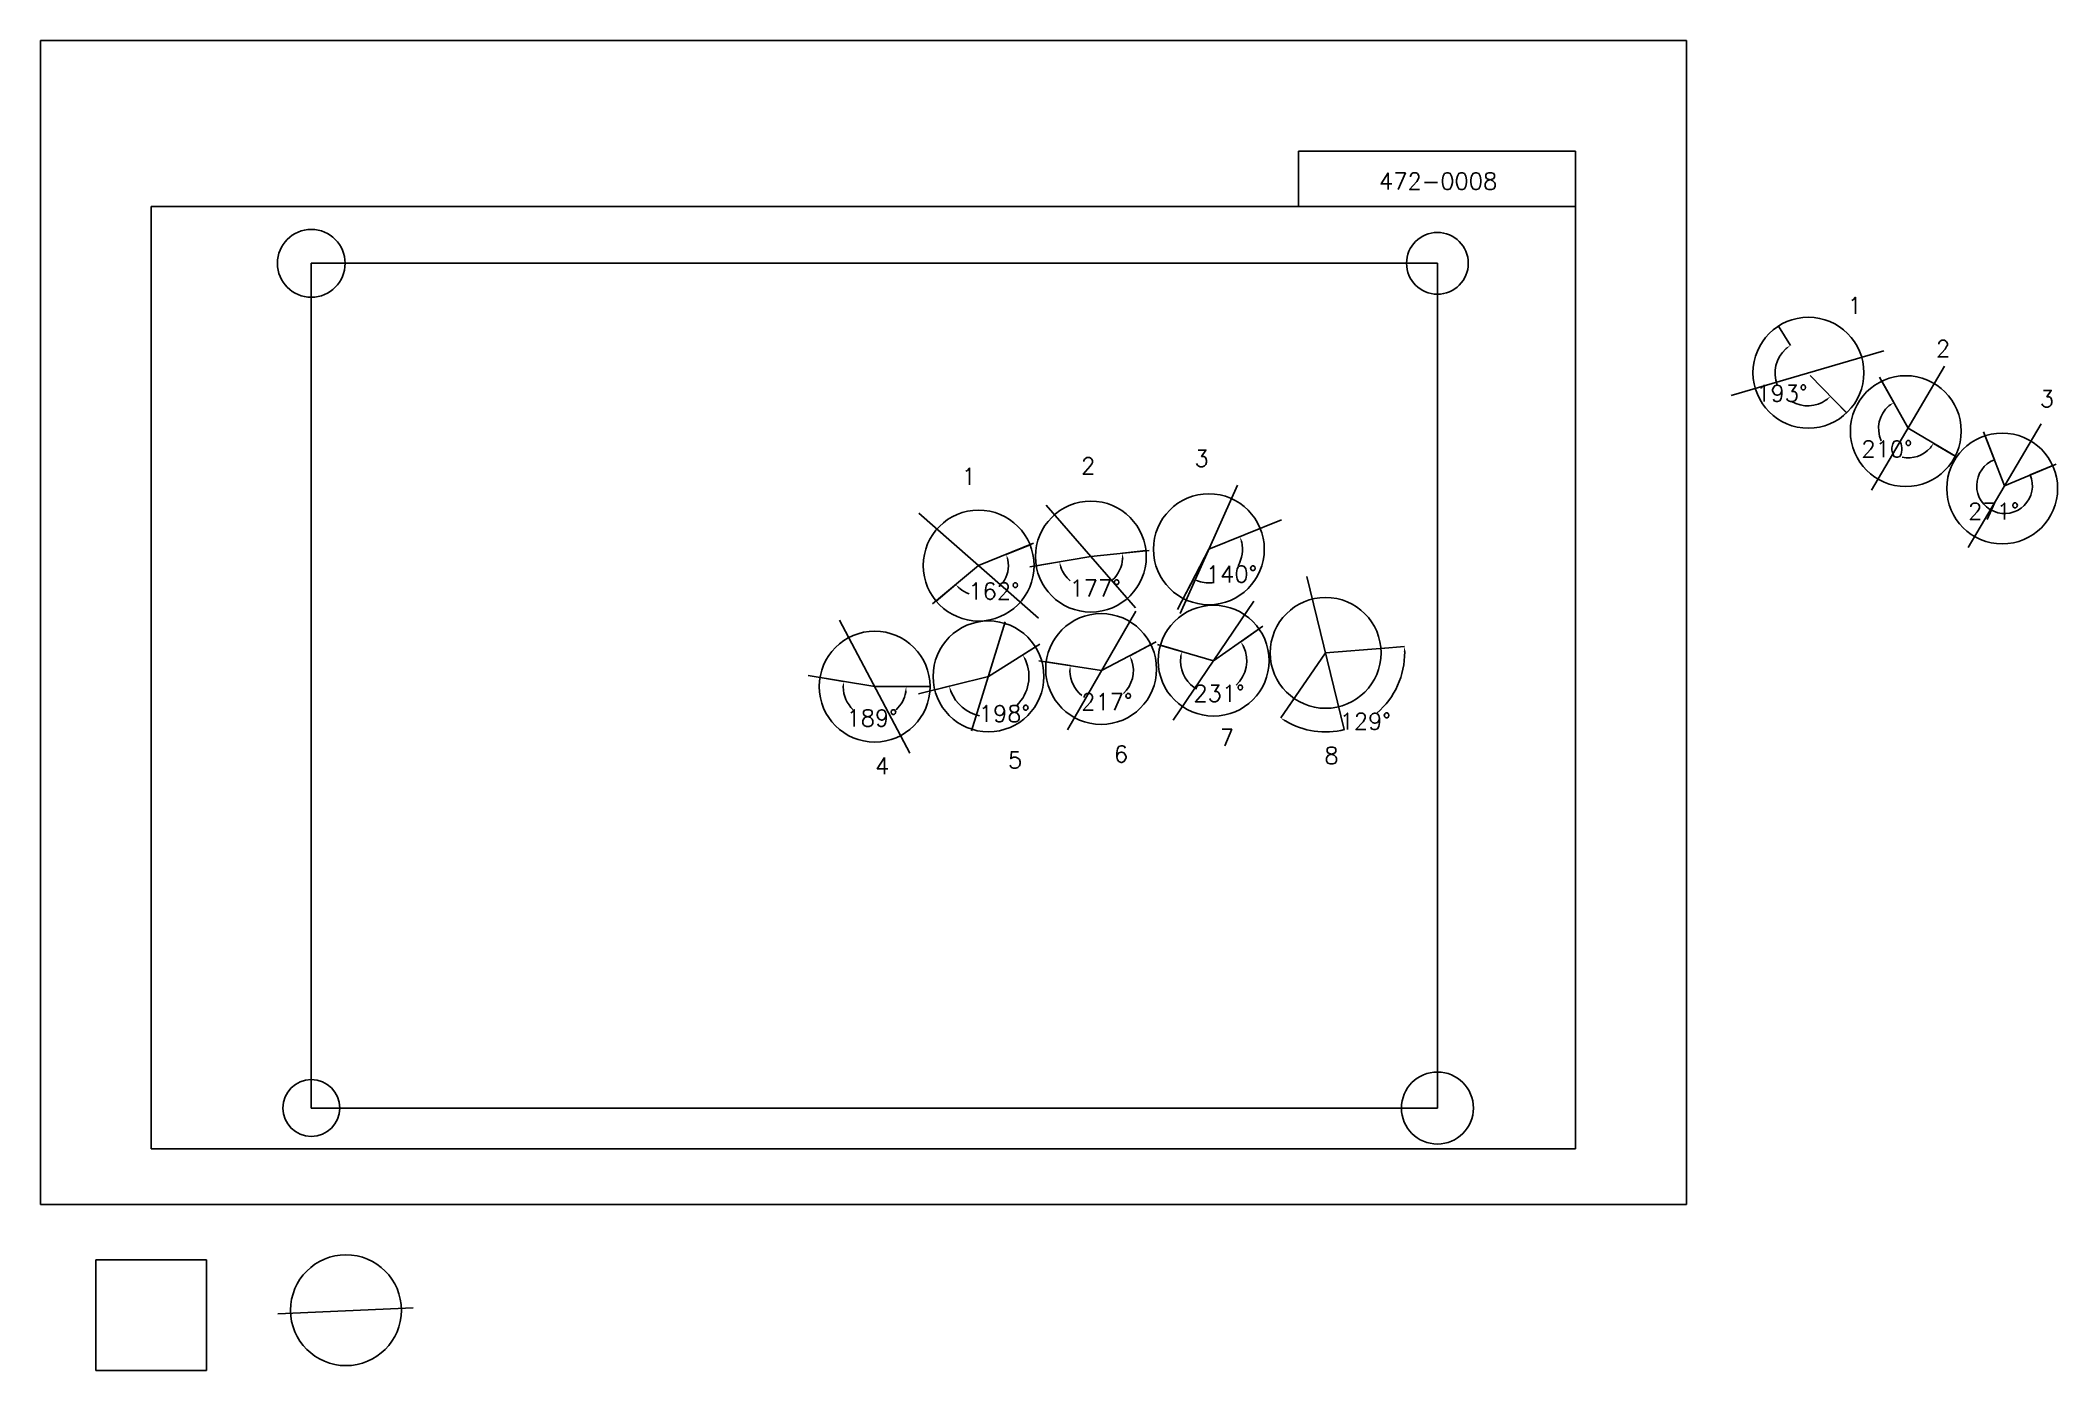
# Model space of a CAD drawing. Extents: x 0 to 1819984, y -150000 to 1050000.
import ezdxf

# ---------------------------------------------------------------- set-up
doc = ezdxf.new("R2010")
doc.units = 0
doc.header["$MEASUREMENT"] = 0
doc.layers.get('0').update_dxf_attribs({"linetype": 'CONTINUOUS'})
doc.layers.get('Defpoints').update_dxf_attribs({"linetype": 'CONTINUOUS'})
for name, color, linetype in [('_0-0_', 7, 'CONTINUOUS'), ('_0-1_V-nasSTD', 7, 'CONTINUOUS'), ('_0-2_番号', 7, 'CONTINUOUS'), ('ADD_LINE', 7, 'CONTINUOUS'), ('文字', 7, 'CONTINUOUS'), ('画像', 7, 'CONTINUOUS')]:
    doc.layers.add(name, color=color, linetype=linetype)
doc.layers.add('位置合わせ用', color=7, linetype='CONTINUOUS', plot=False)
doc.styles.get("Standard").update_dxf_attribs({"font": 'txt', "height": 15000, "bigfont": 'bigfont.shx'})
doc.dimstyles.get("Standard").update_dxf_attribs({"dimtxt": 0.18, "dimasz": 0.18, "dimexe": 0.18, "dimexo": 0.0625, "dimgap": 0.09, "dimtad": 0, "dimtih": 1, "dimtoh": 1, "dimdec": 4, "dimzin": 0, "dimdsep": 46, "dimtxsty": 'Standard', "dimcen": 0.09, "dimadec": 0, "dimazin": 0, "dimtfac": 1, "dimtdec": 4, "dimtofl": 0, "dimtmove": 0, "dimatfit": 3, "dimfxl": 1, "dimtolj": 1, "dimtzin": 0, "dimarcsym": 0})
picture_1 = doc.add_image_def('image1.jpg', size_in_pixel=(800, 600))

# ---------------------------------------------------------------- blocks, each defined once
blk = doc.blocks.new('-000-CCURVE_ORG002')
at = {"layer": '_0-0_', "color": 5, "linetype": 'Continuous'}
for p, q in [((30, -10), (10, -10)), ((10, -10), (10, -30)), ((30, -30), (30, -10)), ((10, -30), (30, -30))]:
    blk.add_line(p, q, dxfattribs=at)
blk = doc.blocks.new('-008-$$ATRU$$11$$背景色$$色$$0_0_0')
at = {"layer": '_0-2_番号'}
blk.add_blockref('-000-CCURVE_ORG002', (0, 0), dxfattribs=at)
blk = doc.blocks.new('*D27')
at = {"color": 0, "linetype": 'Continuous', "lineweight": -2}
for p, q in [((1568104, 792245), (1578880, 774840)), ((1629640, 714000), (1615070, 728792))]:
    blk.add_line(p, q, dxfattribs=at)
for start, end in [(131.496881, 201.309321), (240.743794, 304.832348)]:
    blk.add_arc((1594392, 749786), 29468, start, end, dxfattribs=at)
at = {"color": 0}
for points in [[(1575365, 771189), (1574370, 772526), (1578880, 774841)], [(1611756, 724957), (1610691, 726240), (1615070, 728792)]]:
    blk.add_solid(points, dxfattribs=at)
at = {"layer": 'Defpoints', "color": 0}
for p in [(1568104, 792245), (1565088, 746690), (1594392, 749786), (1629640, 714000)]:
    blk.add_point(p, dxfattribs=at)
at = {"color": 0, "linetype": 'Continuous', "insert": (1571223, 731578), "char_height": 15000, "attachment_point": 5}
blk.add_mtext('\\A1;193%%d', dxfattribs=at)
blk = doc.blocks.new('*D28')
at = {"color": 0, "linetype": 'Continuous', "lineweight": -2}
for p, q in [((1661270, 742552), (1672046, 723311)), ((1727583, 674939), (1708054, 686470))]:
    blk.add_line(p, q, dxfattribs=at)
for start, end in [(130.005432, 204.698825), (258.553097, 318.68482)]:
    blk.add_arc((1685082, 700035), 26678, start, end, dxfattribs=at)
at = {"color": 0}
for points in [[(1668405, 719784), (1667458, 721156), (1672046, 723311)], [(1705795, 681933), (1704445, 682911), (1708054, 686470)]]:
    blk.add_solid(points, dxfattribs=at)
at = {"layer": 'Defpoints', "color": 0}
for p in [(1661270, 742552), (1658755, 695717), (1685082, 700035), (1727583, 674939)]:
    blk.add_point(p, dxfattribs=at)
at = {"color": 0, "linetype": 'Continuous', "insert": (1666003, 681387), "char_height": 15000, "attachment_point": 5}
blk.add_mtext('\\A1;210%%d', dxfattribs=at)
blk = doc.blocks.new('*D31')
at = {"layer": 'ADD_LINE', "color": 0, "linetype": 'Continuous', "lineweight": -2}
for p, q in [((1754468, 693292), (1762933, 671691)), ((1815520, 666412), (1795295, 657972))]:
    blk.add_line(p, q, dxfattribs=at)
blk.add_arc((1772102, 648293), 25131, 111.399612, 22.651687, dxfattribs=at)
at = {"layer": 'ADD_LINE', "color": 0}
for points in [[(1762933, 671691), (1762933, 671692), (1762933, 671692)], [(1795295, 657972), (1795295, 657972), (1795295, 657972)]]:
    blk.add_solid(points, dxfattribs=at)
at = {"layer": 'Defpoints', "color": 0}
for p in [(1754468, 693293), (1815520, 666412), (1772102, 648293), (1781612, 625030)]:
    blk.add_point(p, dxfattribs=at)
at = {"layer": 'ADD_LINE', "color": 0, "linetype": 'Continuous', "insert": (1762293, 625154), "char_height": 15000, "attachment_point": 5}
blk.add_mtext('\\A1;271%%d', dxfattribs=at)
blk = doc.blocks.new('*D72')
at = {"color": 0, "linetype": 'Continuous', "lineweight": -2}
for p, q in [((892854, 595007), (871415, 586316)), ((808123, 544193), (825887, 559013))]:
    blk.add_line(p, q, dxfattribs=at)
for start, end in [(324.659013, 11.387414), (230.514941, 251.144686)]:
    blk.add_arc((846516, 576223), 26866, start, end, dxfattribs=at)
at = {"color": 0}
for points in [[(873652, 581767), (872056, 581288), (871415, 586316)], [(830020, 556079), (828845, 554897), (825887, 559013)]]:
    blk.add_solid(points, dxfattribs=at)
at = {"layer": 'Defpoints', "color": 0}
for p in [(892854, 595007), (846516, 576223), (848350, 549419), (808123, 544193)]:
    blk.add_point(p, dxfattribs=at)
at = {"color": 0, "linetype": 'Continuous', "insert": (860334, 553182), "char_height": 15000, "attachment_point": 5}
blk.add_mtext('\\A1;162%%d', dxfattribs=at)
blk = doc.blocks.new('*D73')
at = {"color": 0, "linetype": 'Continuous', "lineweight": -2}
for p, q in [((997488, 589671), (976334, 587392)), ((898453, 576119), (919441, 579607))]:
    blk.add_line(p, q, dxfattribs=at)
for start, end in [(199.421719, 229.62724), (313.142677, 356.162254)]:
    blk.add_arc((947776, 584316), 28723, start, end, dxfattribs=at)
at = {"color": 0}
for points in [[(977268, 582410), (975602, 582376), (976334, 587392)], [(921494, 574972), (919880, 574557), (919441, 579607)]]:
    blk.add_solid(points, dxfattribs=at)
at = {"layer": 'Defpoints', "color": 0}
for p in [(947776, 584316), (997488, 589671), (898452, 576119), (937174, 557620)]:
    blk.add_point(p, dxfattribs=at)
at = {"color": 0, "linetype": 'Continuous', "insert": (951670, 555857), "char_height": 15000, "attachment_point": 5}
blk.add_mtext('\\A1;177%%d', dxfattribs=at)
blk = doc.blocks.new('*D74')
at = {"color": 0, "linetype": 'Continuous', "lineweight": -2}
for p, q in [((1100574, 609686), (1082333, 602306)), ((1031148, 546577), (1040229, 564033))]:
    blk.add_line(p, q, dxfattribs=at)
for start, end in [(330.486246, 12.568121), (251.974137, 279.138333)]:
    blk.add_arc((1054223, 590934), 30323, start, end, dxfattribs=at)
at = {"color": 0}
for points in [[(1084615, 597780), (1083024, 597285), (1082333, 602306)], [(1045162, 562868), (1044517, 561331), (1040229, 564033)]]:
    blk.add_solid(points, dxfattribs=at)
at = {"layer": 'Defpoints', "color": 0}
for p in [(1100574, 609686), (1054223, 590934), (1081821, 578370), (1031148, 546577)]:
    blk.add_point(p, dxfattribs=at)
at = {"color": 0, "linetype": 'Continuous', "insert": (1074620, 568496), "char_height": 15000, "attachment_point": 5}
blk.add_mtext('\\A1;140%%d', dxfattribs=at)
blk = doc.blocks.new('*D75')
at = {"color": 0, "linetype": 'Continuous', "lineweight": -2}
for p, q in [((703400, 475240), (724685, 471696)), ((802720, 467028), (781142, 467028))]:
    blk.add_line(p, q, dxfattribs=at)
for start, end in [(180.638626, 227.114047), (312.885953, 349.907267)]:
    blk.add_arc((752720, 467028), 28421, start, end, dxfattribs=at)
at = {"color": 0}
for points in [[(725132, 466647), (723470, 466775), (724685, 471696)], [(781532, 461974), (779872, 462120), (781142, 467028)]]:
    blk.add_solid(points, dxfattribs=at)
at = {"layer": 'Defpoints', "color": 0}
for p in [(703400, 475240), (752720, 467028), (802720, 467028), (765557, 441670)]:
    blk.add_point(p, dxfattribs=at)
at = {"color": 0, "linetype": 'Continuous', "insert": (750378, 438703), "char_height": 15000, "attachment_point": 5}
blk.add_mtext('\\A1;189%%d', dxfattribs=at)
blk = doc.blocks.new('*D76')
at = {"color": 0, "linetype": 'Continuous', "lineweight": -2}
for p, q in [((897787, 502776), (886370, 495636)), ((806902, 464083), (819961, 467363))]:
    blk.add_line(p, q, dxfattribs=at)
for start, end in [(314.373086, 24.176501), (201.945427, 257.047293)]:
    blk.add_arc((855396, 476262), 36535, start, end, dxfattribs=at)
at = {"color": 0}
for points in [[(889461, 491618), (887990, 490833), (886371, 495636)], [(822301, 462866), (820716, 462351), (819961, 467363)]]:
    blk.add_solid(points, dxfattribs=at)
at = {"layer": 'Defpoints', "color": 0}
for p in [(897787, 502776), (855396, 476262), (806901, 464083), (849097, 440275)]:
    blk.add_point(p, dxfattribs=at)
at = {"color": 0, "linetype": 'Continuous', "insert": (869706, 442647), "char_height": 15000, "attachment_point": 5}
blk.add_mtext('\\A1;198%%d', dxfattribs=at)
blk = doc.blocks.new('*D77')
at = {"color": 0, "linetype": 'Continuous', "lineweight": -2}
for p, q in [((1001917, 504920), (982808, 494885)), ((907438, 489370), (929172, 485983))]:
    blk.add_line(p, q, dxfattribs=at)
for start, end in [(181.160283, 231.525879), (313.56952, 17.686829)]:
    blk.add_arc((957461, 481574), 28630, start, end, dxfattribs=at)
at = {"color": 0}
for points in [[(985506, 490594), (983969, 489951), (982808, 494885)], [(929668, 480938), (928005, 481050), (929172, 485983)]]:
    blk.add_solid(points, dxfattribs=at)
at = {"layer": 'Defpoints', "color": 0}
for p in [(1001917, 504920), (907438, 489370), (957461, 481574), (944610, 455990)]:
    blk.add_point(p, dxfattribs=at)
at = {"color": 0, "linetype": 'Continuous', "insert": (962148, 453330), "char_height": 15000, "attachment_point": 5}
blk.add_mtext('\\A1;217%%d', dxfattribs=at)
blk = doc.blocks.new('*D78')
at = {"color": 0, "linetype": 'Continuous', "lineweight": -2}
for p, q in [((1099511, 519023), (1083014, 507515)), ((1010492, 504377), (1029806, 498761))]:
    blk.add_line(p, q, dxfattribs=at)
for start, end in [(173.383565, 233.805672), (312.626855, 25.301424)]:
    blk.add_arc((1058503, 490416), 29886, start, end, dxfattribs=at)
at = {"color": 0}
for points in [[(1029633, 493695), (1027999, 494025), (1029806, 498761)], [(1086243, 503607), (1084801, 502771), (1083015, 507515)]]:
    blk.add_solid(points, dxfattribs=at)
at = {"layer": 'Defpoints', "color": 0}
for p in [(1099511, 519023), (1010492, 504377), (1058503, 490416), (1080664, 470365)]:
    blk.add_point(p, dxfattribs=at)
at = {"color": 0, "linetype": 'Continuous', "insert": (1063355, 460927), "char_height": 15000, "attachment_point": 5}
blk.add_mtext('\\A1;231%%d', dxfattribs=at)
blk = doc.blocks.new('*D79')
at = {"color": 0, "linetype": 'Continuous', "lineweight": -2}
for p, q in [((1209379, 501560), (1230656, 503303)), ((1131175, 456305), (1119061, 438726))]:
    blk.add_line(p, q, dxfattribs=at)
for start, end in [(310.499702, 0.66815), (239.445739, 283.916626)]:
    blk.add_arc((1159546, 497476), 71349, start, end, dxfattribs=at)
at = {"color": 0}
for points in [[(1231722, 498347), (1230057, 498270), (1230656, 503303)], [(1123724, 436737), (1122827, 435332), (1119061, 438726)]]:
    blk.add_solid(points, dxfattribs=at)
at = {"layer": 'Defpoints', "color": 0}
for p in [(1159546, 497476), (1209378, 501560), (1131175, 456305), (1170109, 426914)]:
    blk.add_point(p, dxfattribs=at)
at = {"color": 0, "linetype": 'Continuous', "insert": (1195281, 435722), "char_height": 15000, "attachment_point": 5}
blk.add_mtext('\\A1;129%%d', dxfattribs=at)

msp = doc.modelspace()

# ---------------------------------------------------------------- linework, layer by layer
at = {"color": 5, "linetype": 'Continuous'}
for p, q in [((1054223, 590934), (1119885.5, 617498.5)), ((846516.5, 576223), (896092.5, 596319.5)), ((947776, 584315.5), (892563, 575140)), ((947776, 584315.5), (1000223.5, 589965.5)), ((1054223, 590934), (1025991.5, 536665)), ((846516.5, 576223), (805022, 541606.5)), ((1058503, 490416.5), (1102942.5, 521416)), ((855395.5, 476262.5), (901740.5, 505249)), ((957460.75, 481574), (1006577, 507367)), ((1058503, 490416.5), (1007834, 505150)), ((1159545.5, 497476.5), (1125759.5, 448446.5)), ((1159545.5, 497476.5), (1212708.5, 501832.5)), ((752720.5, 467027.5), (692772.5, 477010)), ((855395.5, 476262.5), (792314.5, 460420)), ((957460.75, 481574), (900681.5, 490423.5)), ((752720.5, 467027.5), (802720.5, 467027.5))]:
    msp.add_line(p, q, dxfattribs=at)
at = {"layer": '_0-1_V-nasSTD', "color": 7, "linetype": 'Continuous'}
for p, q in [((1485000, 1050000), (0, 1050000)), ((0, 1050000), (0, 0)), ((1485000, 1050000), (0, 1050000)), ((0, 1050000), (0, 0)), ((1485000, 0), (1485000, 1050000)), ((1485000, 0), (1485000, 1050000)), ((1135000, 950000), (1135000, 900000)), ((1135000, 950000), (1385000, 950000)), ((1385000, 950000), (1385000, 900000)), ((1385000, 900000), (100000, 900000)), ((100000, 900000), (100000, 50000)), ((1385000, 50000), (1385000, 900000)), ((100000, 50000), (1385000, 50000)), ((0, 0), (1485000, 0)), ((0, 0), (1485000, 0))]:
    msp.add_line(p, q, dxfattribs=at)
at = {"layer": 'ADD_LINE', "color": 1, "linetype": 'Continuous'}
for p, q in [((1525489.26411, 729736.80972), (1663294.76411, 769835.80972)), ((1652183.75, 644122.25), (1717980.25, 755947.75)), ((1739204, 592380), (1805000.5, 704205.5)), ((1028300.5, 533022.25), (1080145.5, 648845.75)), ((900377.75, 528825), (792655.25, 623621)), ((988009.125, 538000.125), (907542.875, 630630.875)), ((1176400.375, 428458.625), (1142690.625, 566494.375)), ((926597.1875, 427980.1875), (988324.3125, 535167.8125)), ((1022079.1875, 436749.0625), (1094926.8125, 544083.9375)), ((784405.25, 407145.25), (721035.75, 526909.75)), ((840217.25, 427197.5), (870573.75, 525327.5)), ((214262.32302, -98799.56876), (336470.78129, -93322.43898))]:
    msp.add_line(p, q, dxfattribs=at)
at = {"layer": 'ADD_LINE', "color": 5, "linetype": 'Continuous'}
for p, q in [((1596753.25, 747633.75), (1629814.8632, 713821.27417)), ((1685082, 700035), (1659184.32722, 746275.9796)), ((1685082, 700035), (1729204.75, 673981.25)), ((1772102.25, 648292.75), (1753088.25, 696812.75)), ((1772102.25, 648292.75), (1818728.75, 667751.25))]:
    msp.add_line(p, q, dxfattribs=at)
at = {"layer": 'ADD_LINE', "color": 5, "linetype": 'ByBlock'}
for centre in [(1595122.531, 750173.16957), (1682964.15392, 697503.40947), (1769984.40392, 645761.15947), (1054223, 590934), (846516.5, 576223), (947776, 584315.5), (1159545.5, 497476.5), (957019.5, 482915.5), (1058503, 490416.5), (752720.5, 467027.5), (855395.5, 476262.5), (275704.61091, -95468.83904)]:
    msp.add_circle(centre, 50000, dxfattribs=at)
at = {"layer": '位置合わせ用', "color": 5, "linetype": 'Continuous'}
for centre, radius in [((244424.4, 848880.595), 30579.2687), ((1260424.4, 848880.595), 27848.33235), ((244424.4, 86880.595), 25672.78835), ((1260424.4, 86880.595), 32483.49996)]:
    msp.add_circle(centre, radius, dxfattribs=at)

# ---------------------------------------------------------------- block references
at = {"layer": '_0-0_', "xscale": 5000, "yscale": 5000, "zscale": 5000}
msp.add_blockref('-008-$$ATRU$$11$$背景色$$色$$0_0_0', (0, 0), dxfattribs=at)

# ---------------------------------------------------------------- texts
at = {"layer": '文字', "linetype": 'Continuous'}
msp.add_text('472-0008', height=15000, dxfattribs=at).set_placement((1207698.06436, 915464.91089))
at = {"layer": '文字', "color": 5, "linetype": 'Continuous'}
for s, p in [('1', (1630487.25, 803200.25)), ('2', (1710202.25, 764419.75)), ('3', (1803921.25, 719176.25)), ('2', (938924, 658605.5)), ('3', (1041260.5, 665338.5)), ('1', (831201, 649180)), ('7', (1064151.5, 413536.5)), ('4', (753102, 387952)), ('5', (872943.5, 393338.5)), ('6', (968547.5, 398724.5)), ('8', (1158409, 397378))]:
    msp.add_text(s, height=15000, dxfattribs=at).set_placement(p)

# ---------------------------------------------------------------- dimensions: what is measured, and where the dimension line sits
at = {"color": 5, "linetype": 'Continuous'}
for base, center, p1, p2, picture, middle in [((1565087.53393, 746690.32692), (1594392.01411, 749786.30972), (1568104.28301, 792244.70716), (1629640.37756, 713999.72255), '*D27', (1571223.47133, 731577.62241)), ((1658755.37189, 695717.29916), (1685082, 700035), (1661270.03834, 742551.88724), (1727582.99975, 674938.86655), '*D28', (1666003.1859, 681387.40657)), ((1081821.03207, 578370.15234), (1054223, 590934), (1031147.88739, 546577.04814), (1100573.57528, 609685.6445), '*D74', (1074619.64663, 568495.67456)), ((848349.84314, 549419.42841), (846516.5, 576223), (808122.61984, 544193.17068), (892854.07468, 595006.74757), '*D72', (860333.98671, 553182.39111)), ((937174.12777, 557620.22312), (947776, 584315.5), (898452.4462, 576118.72989), (997488.37458, 589670.85376), '*D73', (951670.2415, 555857.2431)), ((1080664.15456, 470365.01832), (1058503, 490416.5), (1010491.5651, 504377.23489), (1099511.42716, 519022.59903), '*D78', (1063354.58031, 460926.82626)), ((849097.37233, 440274.85733), (855395.5, 476262.5), (806901.47205, 464083.45024), (897786.83133, 502776.17625), '*D76', (869706.47995, 442647.43359)), ((944609.90927, 455990.18498), (957460.75, 481574), (907437.91562, 489370.45861), (1001917.20873, 504919.94844), '*D77', (962148.38116, 453330.38457)), ((1170109.42633, 426914.10692), (1159545.5, 497476.5), (1131174.6703, 456304.95616), (1209378.4999, 501559.65083), '*D79', (1195281.28181, 435722.13371)), ((765556.59855, 441669.84666), (752720.5, 467027.5), (703399.62581, 475240.37827), (802720.5, 467027.5), '*D75', (750378.31824, 438702.7724))]:
    dim = msp.add_angular_dim_3p(base=base, center=center, p1=p1, p2=p2, dimstyle='Standard', override={"dimasz": 5000, "dimtmove": 2}, dxfattribs=at)
    dim.commit()
    dim.dimension.update_dxf_attribs({"geometry": picture, "text_midpoint": middle})
at = {"layer": 'ADD_LINE', "color": 5, "linetype": 'Continuous'}
dim = msp.add_angular_dim_3p(base=(1781611.89489, 625030.08669), center=(1772102.25, 648292.75), p1=(1754467.74397, 693292.55187), p2=(1815520.42476, 666412.32907), dimstyle='Standard', override={"dimtmove": 2}, dxfattribs=at)
dim.commit()
dim.dimension.update_dxf_attribs({"geometry": '*D31', "text_midpoint": (1762292.86514, 625154.49351)})

# ---------------------------------------------------------------- pictures from other files: only their frames are drawn
at = {"layer": '画像', "color": 5, "linetype": 'Continuous'}
image = msp.add_image(picture_1, insert=(244424.4, 86880.595), size_in_units=(1016000, 762000), dxfattribs=at)
image.dxf.flags = 7

doc.saveas('drawing.dxf')
